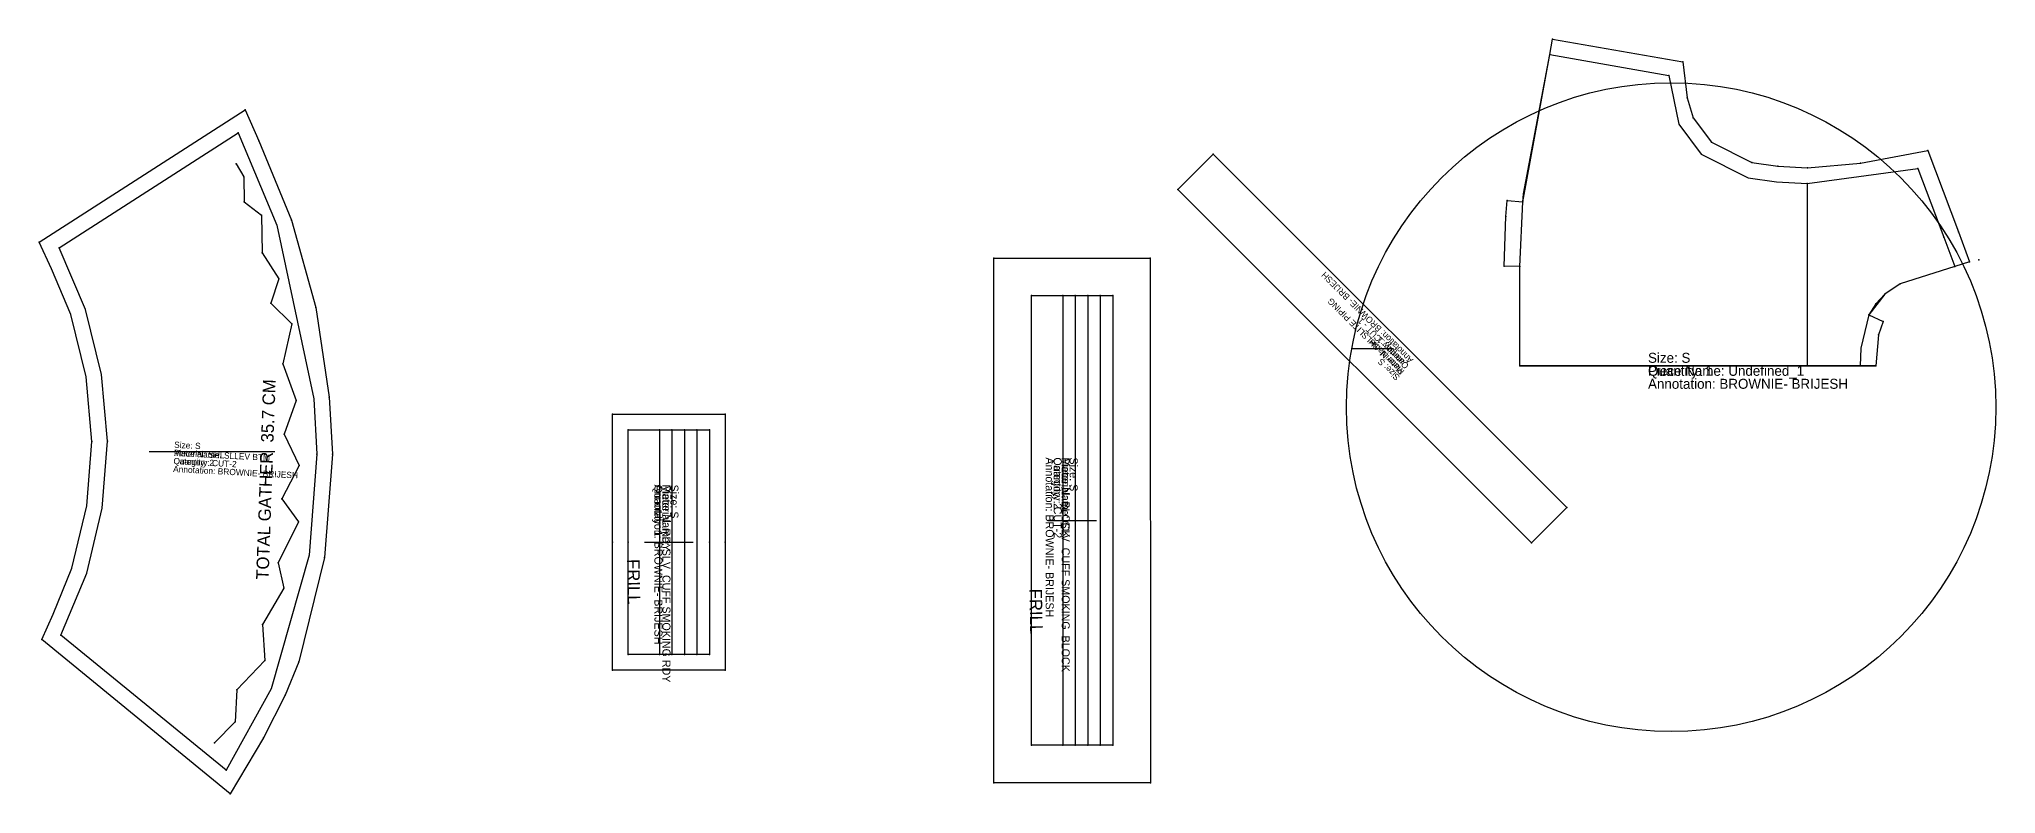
# Model space of a CAD drawing. Header units: metres. Extents: x -2 to 6011, y -242 to 601.
# Drawn here: x 4447 to 6011, y -156 to 448 of the extents above; entities that cross this region are included whole.
import ezdxf

# ---------------------------------------------------------------- set-up
doc = ezdxf.new("R2010")
doc.units = ezdxf.units.M

# ---------------------------------------------------------------- blocks, each defined once
blk = doc.blocks.new('12')
at = {"layer": '1'}
blk.add_lwpolyline([(4611.2, 391.1), (4622.3, 366.3), (4648.4, 302.9), (4667.8, 232.8), (4678.6, 161.1), (4681.2, 115.5), (4674.7, 32.7), (4654.1, -50.8), (4643.3, -77.5), (4625.9, -111.6), (4599.4, -156.5), (4448.6, -32.9), (4457.8, -12.7), (4472.7, 24.1), (4484.7, 74.2), (4488.6, 125.7), (4484.2, 177.3), (4471.8, 227.2), (4456.5, 263.8), (4446.5, 285.2), (4611.2, 391.1)], dxfattribs=at)
at = {"layer": '14'}
blk.add_lwpolyline([(4605.7, 372.8), (4636.6, 298.7), (4666.1, 159.9), (4668.7, 115.4), (4662.4, 34.7), (4632, -72.4), (4596, -137.6), (4464, -29.4), (4484.6, 20.1), (4497, 72.3), (4501.1, 125.8), (4496.5, 179.3), (4483.6, 231.3), (4462.5, 280.6), (4605.7, 372.8)], dxfattribs=at)
at = {"layer": '2'}
for p in [(4611.2, 391.1), (4605.7, 372.8), (4604.2, 347.9), (4446.5, 285.2), (4462.5, 280.6), (4488.6, 125.7), (4501.1, 125.8), (4668.7, 115.4), (4681.2, 115.5), (4464, -29.4), (4448.6, -32.9), (4586.7, -115.6), (4596, -137.6), (4599.4, -156.5)]:
    blk.add_point(p, dxfattribs=at)
at = {"layer": '3'}
for p in [(4622.3, 366.3), (4610.3, 337.6), (4610.4, 317.5), (4624.3, 306.8), (4648.4, 302.9), (4624.9, 276.7), (4638.3, 255.9), (4631.7, 236.3), (4648.6, 219.8), (4667.8, 232.8), (4641.3, 187.9), (4652, 158.4), (4678.6, 161.1), (4642.5, 131.5), (4681.2, 115.5), (4654.5, 106.3), (4640.5, 79.7), (4654, 61.2), (4674.7, 32.7), (4637.8, 28.6), (4642.3, 8.3), (4625.2, -20.8), (4627, -49.8), (4654.1, -50.8), (4604.6, -73.1), (4643.3, -77.5), (4603.2, -98.7), (4625.9, -111.6)]:
    blk.add_point(p, dxfattribs=at)
at = {"layer": '4'}
for p in [(4488.6, 125.7, 4.8), (4501.1, 125.8, 4.8), (4668.7, 115.4, 4.8), (4681.2, 115.5, 4.8)]:
    blk.add_point(p, dxfattribs=at)
at = {"layer": '7'}
blk.add_line((4534.5, 117.5), (4635.1, 117.5), dxfattribs=at)
at = {"layer": '8'}
blk.add_lwpolyline([(4604.2, 347.9), (4610.3, 337.6), (4610.4, 317.5), (4624.3, 306.8), (4624.9, 276.7), (4638.3, 255.9), (4631.7, 236.3), (4648.6, 219.8), (4641.3, 187.9), (4652, 158.4), (4642.5, 131.5), (4654.5, 106.3), (4640.5, 79.7), (4654, 61.2), (4637.8, 28.6), (4642.3, 8.3), (4625.2, -20.8), (4627, -49.8), (4604.6, -73.1), (4603.2, -98.7), (4586.7, -115.6)], dxfattribs=at)
at = {"layer": '1'}
for s, p in [('Size: S', (4554.4, 120.6)), ('Category: CUT-2', (4553.9, 107.6)), ('Quantity: 2', (4553.9, 107.6)), ('Piece Name: SLLEV BTM', (4554.2, 114.1)), ('Material: SHL', (4554.2, 114.1)), ('Annotation: BROWNIE- BRIJESH', (4553.6, 101.2))]:
    blk.add_text(s, height=5, rotation=357, dxfattribs=at).set_placement(p)
at = {"layer": '8'}
blk.add_text('TOTAL GATHER  35.7 CM', height=10, rotation=87.9556, dxfattribs=at).set_placement((4630, 14.8))
blk = doc.blocks.new('13')
at = {"layer": '1'}
blk.add_lwpolyline([(4995.2, -57.5), (4905.1, -57.5), (4905.1, 45), (4905.1, 147.5), (4995.1, 147.5), (4995.2, 45), (4995.2, -57.5)], dxfattribs=at)
at = {"layer": '14'}
blk.add_lwpolyline([(4982.7, -45), (4917.6, -45), (4917.6, 45), (4917.6, 135), (4982.6, 135), (4982.7, 45), (4982.7, -45)], dxfattribs=at)
at = {"layer": '2'}
for p in [(4905.1, 147.5), (4995.1, 147.5), (4917.6, 135), (4942.6, 135), (4952.6, 135), (4962.6, 135), (4972.6, 135), (4982.6, 135), (4905.1, 45), (4917.6, 45), (4982.7, 45), (4995.2, 45), (4917.6, -45), (4942.6, -45), (4952.6, -45), (4962.6, -45), (4972.6, -45), (4982.7, -45), (4905.1, -57.5), (4995.2, -57.5)]:
    blk.add_point(p, dxfattribs=at)
at = {"layer": '4'}
for p in [(4982.7, 45, 4.8), (4995.2, 45, 4.8)]:
    blk.add_point(p, dxfattribs=at)
at = {"layer": '7'}
blk.add_line((4930.6, 45), (4969.7, 45), dxfattribs=at)
at = {"layer": '8'}
for p, q in [((4942.6, 135), (4942.6, -45)), ((4952.6, 135), (4952.6, -45)), ((4962.6, 135), (4962.6, -45)), ((4972.6, 135), (4972.6, -45))]:
    blk.add_line(p, q, dxfattribs=at)
at = {"layer": '1'}
for s, p in [('Quantity: 1', (4938.6, 91.1)), ('Annotation: BROWNIE- BRIJESH', (4938.6, 91.1)), ('Piece Name: SLV  CUFF SMOKING RDY', (4945, 91.1)), ('Material: RDY', (4945, 91.1)), ('Size: S', (4951.4, 91.1))]:
    blk.add_text(s, height=6.4, rotation=270, dxfattribs=at).set_placement(p)
at = {"layer": '8'}
blk.add_text('FRILL', height=10, rotation=271, dxfattribs=at).set_placement((4916.7, 31.4))
blk = doc.blocks.new('14')
at = {"layer": '1'}
blk.add_lwpolyline([(5335.2, -147.5), (5210.1, -147.5), (5210.1, 272.5), (5335.1, 272.5), (5335.2, -147.5)], dxfattribs=at)
at = {"layer": '14'}
blk.add_lwpolyline([(5305.2, -117.5), (5240.1, -117.5), (5240.1, 242.5), (5305.1, 242.5), (5305.2, -117.5)], dxfattribs=at)
at = {"layer": '2'}
for p in [(5210.1, 272.5), (5335.1, 272.5), (5240.1, 242.5), (5265.1, 242.5), (5275.1, 242.5), (5285.1, 242.5), (5295.1, 242.5), (5305.1, 242.5), (5240.1, -117.5), (5265.1, -117.5), (5275.1, -117.5), (5285.1, -117.5), (5295.1, -117.5), (5305.2, -117.5), (5210.1, -147.5), (5335.2, -147.5)]:
    blk.add_point(p, dxfattribs=at)
at = {"layer": '7'}
blk.add_line((5253.1, 62.5), (5292.2, 62.5), dxfattribs=at)
at = {"layer": '8'}
for p, q in [((5265.1, 242.5), (5265.1, -117.5)), ((5275.1, 242.5), (5275.1, -117.5)), ((5285.1, 242.5), (5285.1, -117.5)), ((5295.1, 242.5), (5295.1, -117.5))]:
    blk.add_line(p, q, dxfattribs=at)
at = {"layer": '1'}
for s, p in [('Annotation: BROWNIE- BRIJESH', (5251.5, 112.9)), ('Category: CUT-2', (5257.9, 112.9)), ('Quantity: 2', (5257.9, 112.9)), ('Piece Name: SLV  CUFF SMOKING  BLOCK', (5264.3, 112.9)), ('Material: BLOCK', (5264.3, 112.9)), ('Size: S', (5270.7, 112.9))]:
    blk.add_text(s, height=6.4, rotation=270, dxfattribs=at).set_placement(p)
at = {"layer": '8'}
blk.add_text('FRILL', height=10, rotation=271, dxfattribs=at).set_placement((5238.5, 7.7))
blk = doc.blocks.new('15')
at = {"layer": '1'}
blk.add_lwpolyline([(5357.1, 327.3), (5385.4, 355.6), (5668.2, 72.7), (5640, 44.4), (5357.1, 327.3)], dxfattribs=at)
at = {"layer": '2'}
for p in [(5385.4, 355.6), (5357.1, 327.3), (5668.2, 72.7), (5640, 44.4)]:
    blk.add_point(p, dxfattribs=at)
at = {"layer": '7'}
blk.add_line((5495.7, 200), (5529.6, 200), dxfattribs=at)
at = {"layer": '1'}
for s, p in [('Annotation: BROWNIE- BRIJESH', (5545.8, 191.2)), ('Piece Name: SLITE PIPING', (5538.8, 182.1)), ('Category: CUT - 1', (5542.3, 186.7)), ('Material: SHL', (5538.8, 182.1)), ('Quantity: 1', (5542.3, 186.7)), ('Size: S', (5535.2, 177.5))]:
    blk.add_text(s, height=5, rotation=135, dxfattribs=at).set_placement(p)
blk = doc.blocks.new('16')
at = {"layer": '1'}
blk.add_lwpolyline([(5630.6, 186.2), (5630.6, 265.8), (5618.1, 266), (5619.6, 305.7), (5620.6, 318.5), (5633.1, 317.5), (5633.7, 323.8), (5654.7, 435.4), (5656.8, 447.7), (5761.1, 429.4), (5764.6, 400.8), (5769.2, 384.7), (5784, 365.2), (5816.3, 349), (5837.1, 345.9), (5860.7, 344.7), (5903.1, 348.3), (5957.1, 358.5), (5981.4, 293.5), (5990.4, 269.5), (5978.5, 265.7), (5934.9, 251.7), (5922.5, 243.5), (5915.4, 235.9), (5909.9, 227), (5921.2, 221.6), (5917.5, 211), (5915.3, 186.2), (5630.6, 186.2)], dxfattribs=at)
at = {"layer": '11'}
blk.add_line((5860.6, 332.2), (5860.6, 186.2), dxfattribs=at)
at = {"layer": '13'}
blk.add_point((5997.8, 271.1), dxfattribs=at)
at = {"layer": '14'}
blk.add_lwpolyline([(5630.6, 186.2), (5630.6, 265.8), (5633.1, 317.5), (5654.7, 435.4), (5749.8, 418.7), (5757.8, 379.6), (5775.8, 355.7), (5813.4, 336.8), (5836, 333.5), (5860.6, 332.2), (5949.1, 344.2), (5969.7, 289.1), (5978.5, 265.7), (5934.9, 251.7), (5922.5, 243.5), (5909.9, 227), (5903.3, 200.3), (5902.8, 186.2), (5630.6, 186.2)], dxfattribs=at)
at = {"layer": '2'}
for p in [(5656.8, 447.7), (5654.7, 435.4), (5654.7, 435.4), (5761.1, 429.4), (5749.8, 418.7), (5860.7, 344.7), (5957.1, 358.5), (5860.6, 332.2), (5860.6, 332.2), (5949.1, 344.2), (5620.6, 318.5), (5633.1, 317.5), (5633.1, 317.5), (5969.7, 289.1), (5981.4, 293.5), (5990.4, 269.5), (5618.1, 266), (5630.6, 265.8), (5934.9, 251.7), (5934.9, 251.7), (5978.5, 265.7), (5978.5, 265.7), (5909.9, 227), (5921.2, 221.6), (5630.6, 186.2), (5630.6, 186.2), (5860.6, 186.2), (5902.8, 186.2), (5915.3, 186.2)]:
    blk.add_point(p, dxfattribs=at)
at = {"layer": '3'}
for p in [(5764.6, 400.8), (5769.2, 384.7), (5784, 365.2), (5816.3, 349), (5837.1, 345.9), (5860.7, 344.7), (5903.1, 348.3), (5633.7, 323.8), (5619.6, 305.7), (5915.4, 235.9), (5922.5, 243.5), (5917.5, 211)]:
    blk.add_point(p, dxfattribs=at)
at = {"layer": '4'}
for p in [(5633.1, 317.5, 6.4), (5633.1, 317.5, 6.4), (5633.1, 317.5, 6.4), (5633.1, 317.5, 6.4), (5934.9, 251.7, 6.3), (5934.9, 251.7, 6.3)]:
    blk.add_point(p, dxfattribs=at)
at = {"layer": '6'}
blk.add_line((5630.6, 186.2), (5915.3, 186.2), dxfattribs=at)
at = {"layer": '7'}
blk.add_line((5703.1, 186.2), (5860.5, 186.2), dxfattribs=at)
at = {"layer": '8'}
blk.add_circle((5751.7, 153.1), 259.7, dxfattribs=at)
at = {"layer": '1'}
for s, p in [('Size: S', (5733.2, 188.6)), ('Annotation: BROWNIE- BRIJESH', (5733.2, 167.8)), ('Quantity: 1', (5733.2, 178.2)), ('Piece Name: Undefined_1', (5733.2, 178.2))]:
    blk.add_text(s, height=8, dxfattribs=at).set_placement(p)

msp = doc.modelspace()

# ---------------------------------------------------------------- block references
at = {"layer": '1'}
for name in ['16', '12', '15', '14', '13']:
    msp.add_blockref(name, (0, 0), dxfattribs=at)

doc.saveas('drawing.dxf')
